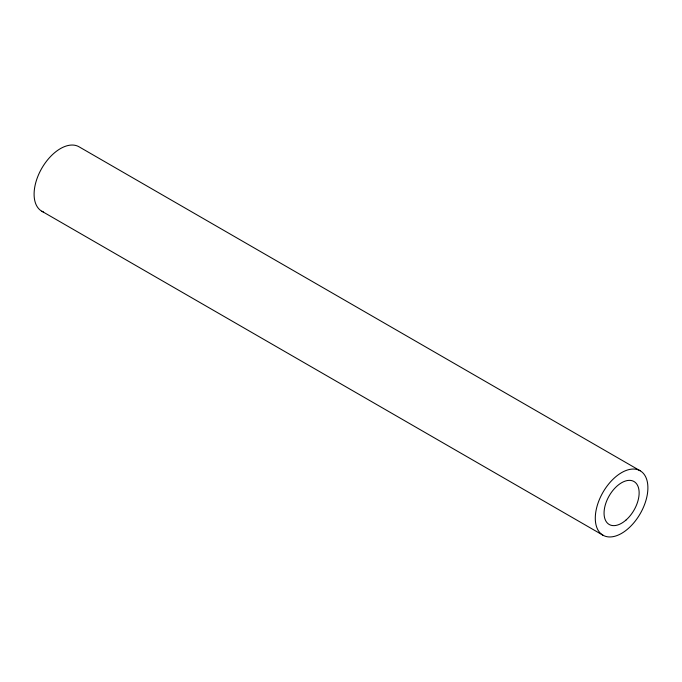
<?xml version="1.0" encoding="UTF-8"?>
<svg xmlns="http://www.w3.org/2000/svg" width="682" height="682" viewBox="0 0 682 682"><rect width="100%" height="100%" fill="white"/><g stroke="black" fill="none" stroke-linecap="round" stroke-linejoin="round"><path stroke-width="1.02" d="M640.193 470.785A37.203 21.474 -60 0 0 596.187 509.812A37.203 21.474 -60 0 0 628.403 528.405A37.203 21.474 -60 0 0 640.193 470.785L79.01 146.783A37.203 21.474 -60 0 0 41.014 169.673A37.203 21.474 -60 0 0 43.495 212.034M41.807 211.215L602.99 535.217M626.136 519.94A24.799 14.322 -60 0 0 633.996 481.518A24.799 14.322 -60 0 0 604.653 507.536A24.799 14.322 -60 0 0 626.136 519.94"/></g></svg>
